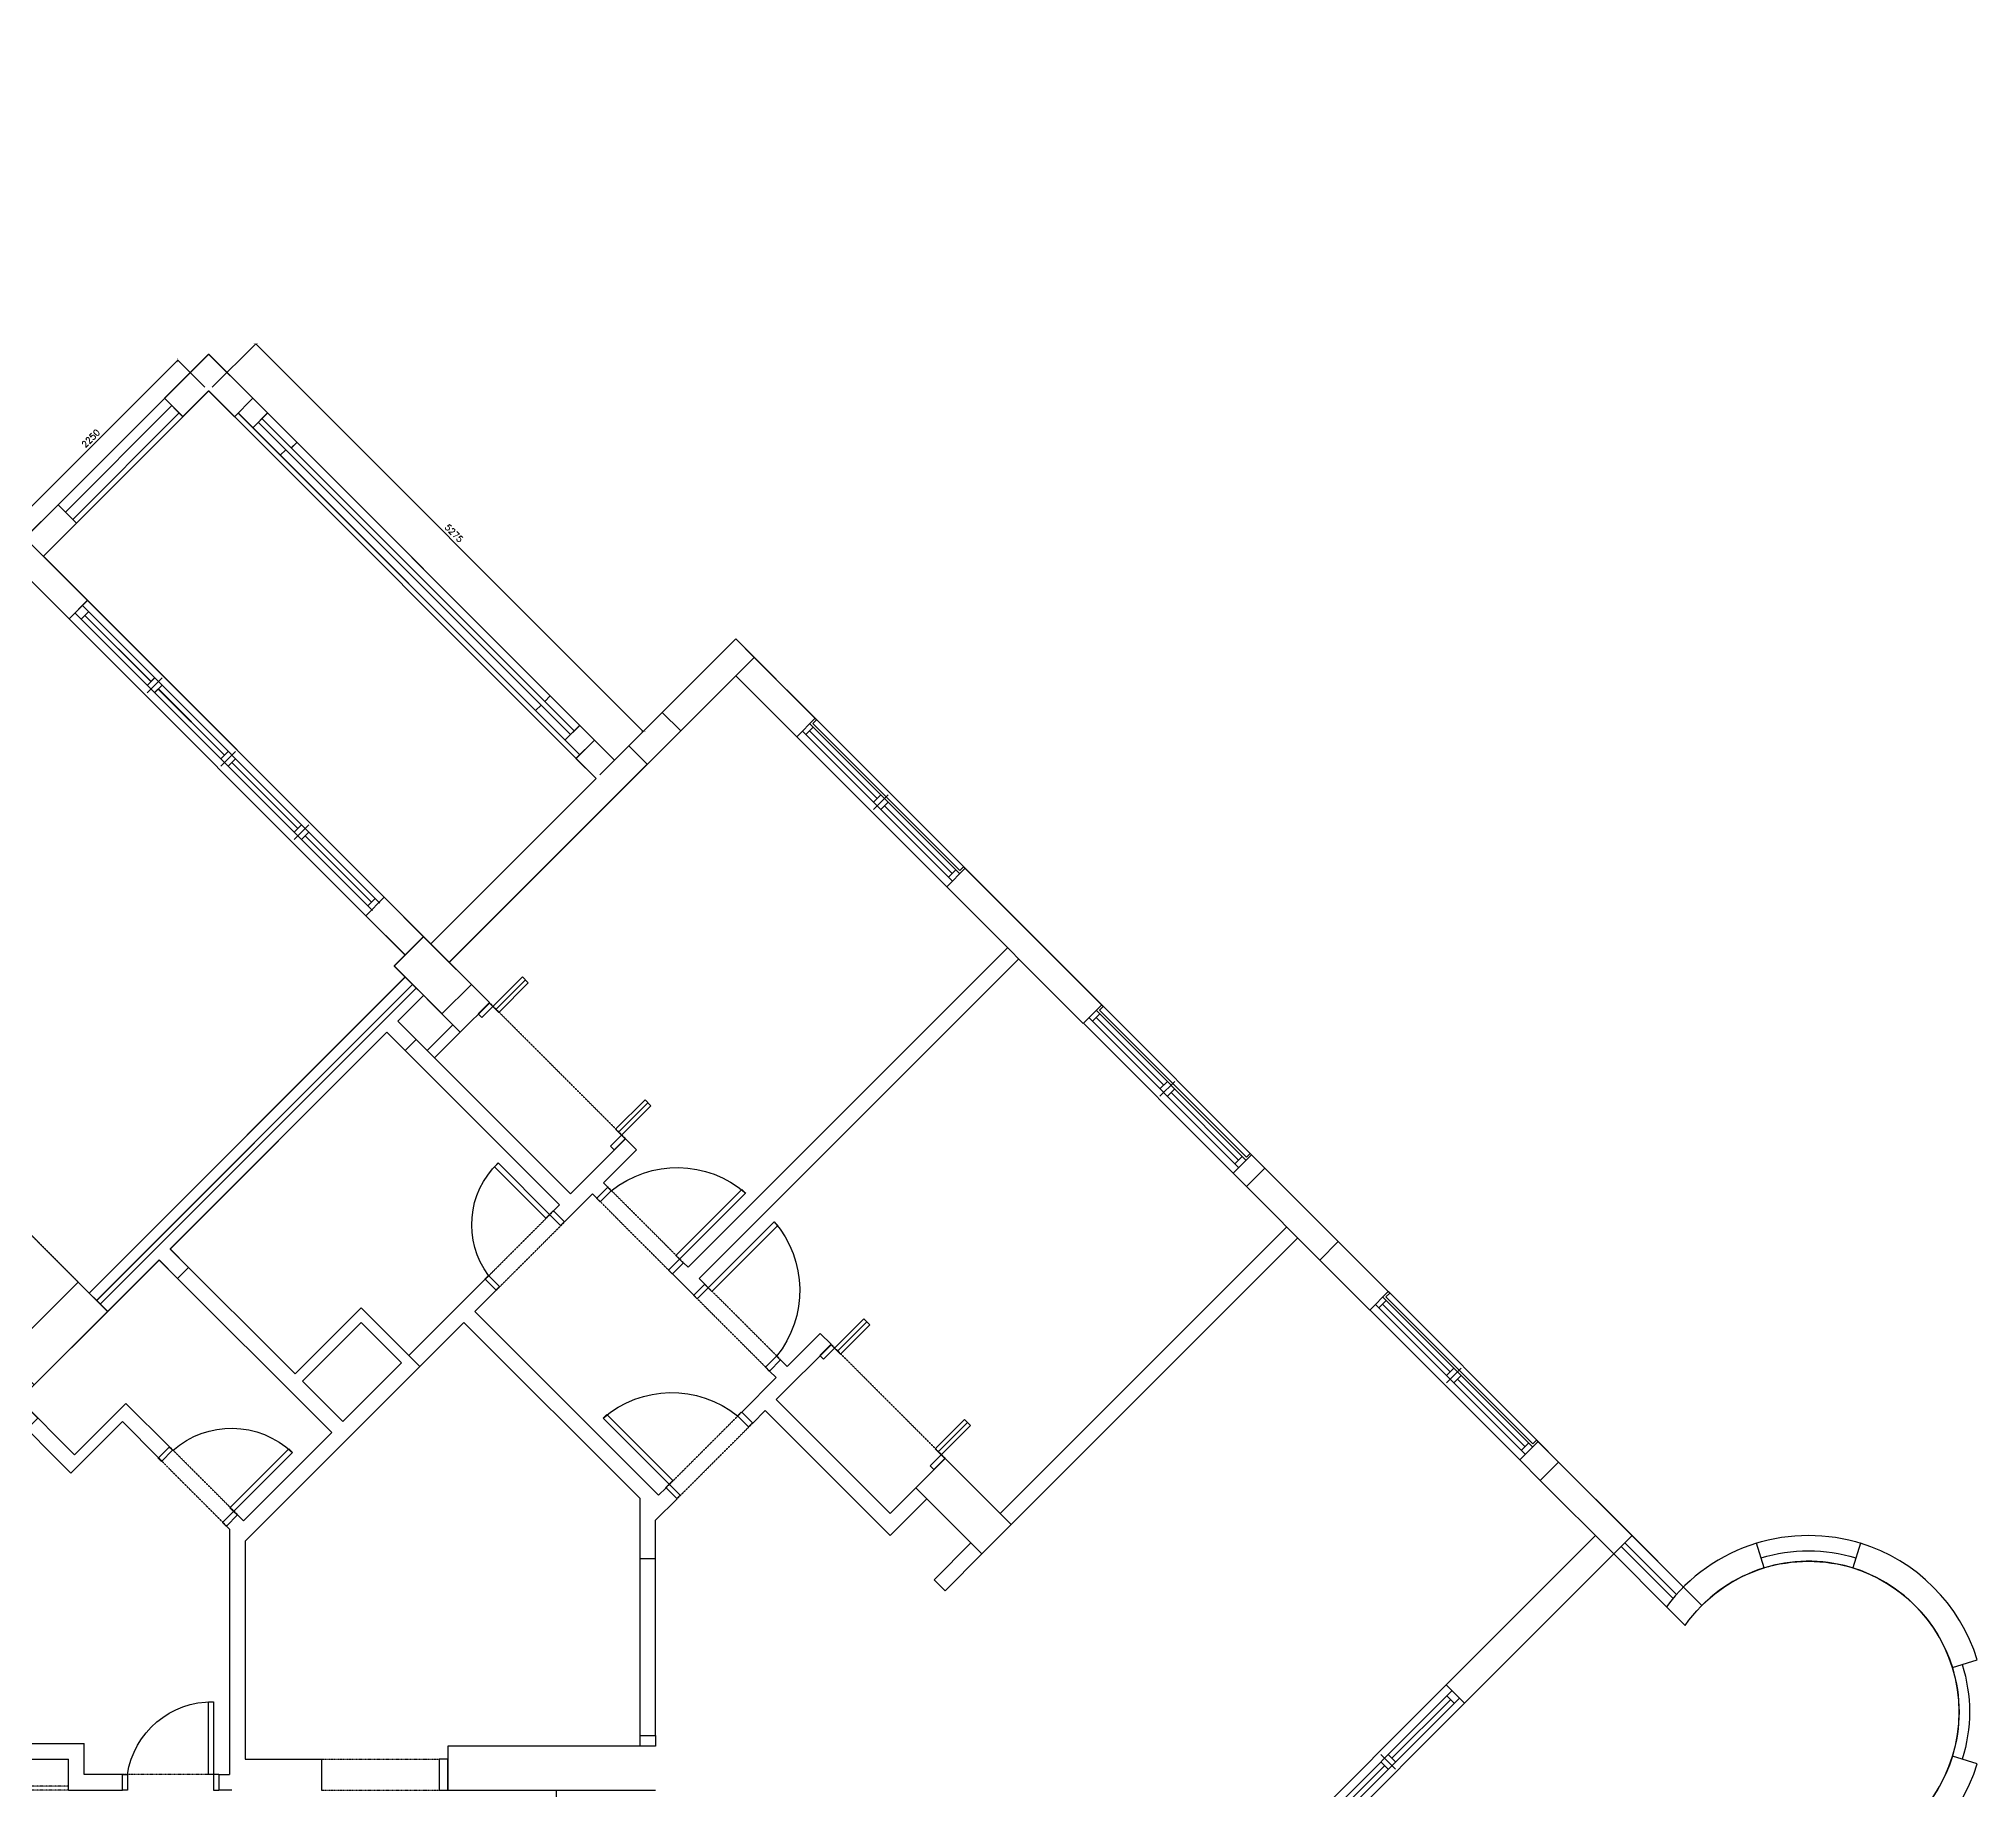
# Model space of a CAD drawing. Header units: millimetres. Extents: x 186805 to 449048, y 2167 to 51540.
# Drawn here: x 304957 to 323614, y 23132 to 39983 of the extents above; entities that cross this region are included whole.
import ezdxf

# ---------------------------------------------------------------- set-up
doc = ezdxf.new("R2010")
doc.units = ezdxf.units.MM
doc.linetypes.add('HIDDEN2', pattern=[0.1875, 0.125, -0.0625])
doc.layers.get('0').update_dxf_attribs({"linetype": 'CONTINUOUS'})
doc.layers.get('Defpoints').update_dxf_attribs({"linetype": 'CONTINUOUS'})
doc.layers.add('0-60x60-C', color=3, linetype='CONTINUOUS', lineweight=13)
doc.layers.add('LINE 1 P1', color=1, linetype='CONTINUOUS', lineweight=13)
for name, color, linetype in [('A-ABOV', 1, 'HIDDEN2'), ('A-ABOVE DOOR', 1, 'HIDDEN2'), ('A-CONC-BLDG', 6, 'CONTINUOUS'), ('a-door', 4, 'CONTINUOUS'), ('A-FLORRAIL', 92, 'CONTINUOUS'), ('a-proj', 40, 'CONTINUOUS'), ('a-wall', 140, 'CONTINUOUS'), ('A-WIND', 4, 'CONTINUOUS'), ('ALAN', 6, 'CONTINUOUS')]:
    doc.layers.add(name, color=color, linetype=linetype)
doc.styles.add('T 30 neal', font='romans.shx', dxfattribs={"height": 60})
doc.dimstyles.new('30 neal', dxfattribs={"dimtxt": 60, "dimasz": 30, "dimexe": 0.1, "dimexo": 50, "dimgap": 30, "dimtad": 1, "dimdec": 0, "dimzin": 0, "dimdsep": 46, "dimtxsty": 'T 30 neal', "dimblk": 'ARCHTICK', "dimcen": 0.09, "dimclrd": 256, "dimclre": 256, "dimclrt": 2, "dimadec": 0, "dimazin": 0, "dimtfac": 1, "dimtdec": 0, "dimtofl": 0, "dimtmove": 2, "dimatfit": 3, "dimfxl": 1, "dimtolj": 1, "dimtzin": 0, "dimlwd": -1, "dimlwe": -1, "dimarcsym": 2})

# ---------------------------------------------------------------- blocks, each defined once
blk = doc.blocks.new('A$C7C4A1575')
at = {"layer": 'A-ABOV', "color": 8}
blk.add_line((74838, 23511), (71179, 19852), dxfattribs=at)
at = {"layer": 'A-ABOVE DOOR', "color": 8, "linetype": 'Continuous'}
for p, q in [((88181, 27563), (86243, 29500)), ((86067, 29323), (88004, 27386)), ((88713, 25221), (87270, 23778)), ((87447, 23601), (88889, 25044)), ((85954, 22464), (84512, 21021)), ((84689, 20844), (86131, 22287)), ((74749, 17129), (77606, 19986)), ((77783, 19809), (74926, 16952)), ((83196, 19707), (81753, 18264)), ((81930, 18087), (83373, 19530))]:
    blk.add_line(p, q, dxfattribs=at)
at = {"layer": 'A-ABOVE DOOR', "color": 8}
for p, q in [((74745, 28400), (73997, 28400)), ((74745, 28360), (73997, 28360)), ((77180, 28400), (78310, 28400)), ((76195, 28250), (75265, 28250)), ((77180, 28100), (78310, 28100)), ((76266, 25859), (75609, 25201)), ((76266, 25859), (75609, 25201)), ((75715, 25095), (76372, 25752)), ((75715, 25095), (76372, 25752)), ((81329, 24869), (80601, 25597)), ((80495, 25491), (81223, 24762)), ((82086, 24112), (83182, 25208)), ((80763, 23638), (81492, 24367)), ((81598, 24260), (80869, 23532)), ((78861, 23589), (79519, 22931)), ((79413, 22825), (78755, 23483)), ((80558, 23433), (79830, 22705)), ((80664, 23327), (79936, 22599)), ((78798, 20824), (80106, 22132))]:
    blk.add_line(p, q, dxfattribs=at)
at = {"layer": 'A-CONC-BLDG', "color": 8}
for points in [[(91917, 29033), (91990, 29272, -0.248358), (93115, 28147), (92876, 28074, 0.248358)], [(92876, 27221), (93115, 27147, -0.248358), (91990, 26023), (91917, 26262, 0.248358)], [(90124, 26635), (90303, 26814, 0.166551), (91064, 26262), (90990, 26023, -0.159959)]]:
    blk.add_lwpolyline(points, format="xyb", close=True, dxfattribs=at)
blk.add_lwpolyline([(80395, 27975), (78395, 27975), (78395, 28400), (80395, 28400)], dxfattribs=at)
for points in [[(83535, 26127), (83818, 25844), (83182, 25208), (82899, 25491)], [(89086, 25243), (88909, 25420), (89616, 26127), (89793, 25950)], [(75121, 23794), (74838, 23511), (74131, 24218), (74414, 24501)], [(86258, 22415), (86081, 22592), (86788, 23299), (86965, 23122)], [(78161, 20188), (77878, 20470), (78515, 21107), (78798, 20824)], [(80459, 18031), (80636, 18208), (81343, 17501), (81166, 17324)], [(74325, 16351), (74148, 16528), (74749, 17129), (74926, 16952)], [(76093, 14937), (75845, 15185), (75669, 15008), (76093, 14584), (76517, 15008), (76340, 15185)]]:
    blk.add_lwpolyline(points, close=True, dxfattribs=at)
at = {"layer": 'a-door', "color": 8}
blk.add_line((76141, 28400), (76191, 28400), dxfattribs=at)
at = {"layer": 'a-door', "color": 8, "lineweight": -3}
for p, q in [((83036, 25279), (83072, 25314)), ((83425, 24890), (83036, 25279)), ((83072, 25314), (83178, 25208)), ((83178, 25208), (83142, 25173)), ((83086, 25116), (83142, 25173)), ((83369, 24833), (83086, 25116)), ((83114, 25144), (83397, 24861)), ((83369, 24833), (83425, 24890)), ((82011, 24253), (81976, 24218)), ((81976, 24218), (82082, 24112)), ((82117, 24147), (82011, 24253)), ((82082, 24112), (82117, 24147)), ((82117, 24147), (82174, 24204)), ((82400, 23864), (82117, 24147)), ((82145, 24176), (82428, 23893)), ((82456, 23921), (82174, 24204)), ((82400, 23864), (82456, 23921)), ((79960, 22203), (79996, 22238)), ((80066, 22097), (79960, 22203)), ((79996, 22238), (80102, 22132)), ((80066, 22097), (80010, 22040)), ((80293, 21757), (80010, 22040)), ((80038, 22068), (80321, 21786)), ((80102, 22132), (80066, 22097)), ((80349, 21814), (80066, 22097)), ((80349, 21814), (80293, 21757)), ((78723, 20965), (78688, 20930)), ((78688, 20930), (78794, 20824)), ((79112, 20576), (78723, 20965)), ((78885, 20916), (78829, 20859)), ((79168, 20633), (78885, 20916)), ((78794, 20824), (78829, 20859)), ((78857, 20888), (79140, 20605)), ((79168, 20633), (79112, 20576))]:
    blk.add_line(p, q, dxfattribs=at)
at = {"layer": 'a-door', "color": 8}
for points in [[(75261, 28250), (75311, 28250), (75311, 28400), (75261, 28400)], [(76141, 28250), (76091, 28250), (76091, 27550), (76141, 27550), (76141, 28400)], [(76191, 28250), (76141, 28250)], [(76262, 25859), (76227, 25823), (76899, 25151)], [(76368, 25752), (76333, 25717)], [(76899, 25151), (76863, 25116), (76297, 25682), (76333, 25717)], [(80526, 25455), (80632, 25562), (80597, 25597)], [(80526, 25455), (79890, 24819), (79925, 24784), (80561, 25420)], [(80491, 25491), (80561, 25420)], [(75711, 25095), (75746, 25130), (75640, 25236), (75605, 25201)], [(81219, 24762), (81184, 24798), (81290, 24904), (81325, 24869)], [(81594, 24260), (81558, 24225), (81452, 24331), (81488, 24367)], [(78751, 23483), (78786, 23447), (78893, 23553), (78857, 23589)], [(80901, 23567), (80795, 23674), (80759, 23638)], [(80865, 23532), (80936, 23603)], [(80901, 23567), (81537, 22931), (81572, 22966), (80936, 23603)], [(80625, 23292), (80519, 23398), (80554, 23433)], [(80625, 23292), (81261, 22655), (81226, 22620), (80590, 23256), (80660, 23327)], [(79409, 22825), (79373, 22860), (79479, 22966), (79515, 22931)], [(79932, 22599), (79967, 22634), (79861, 22740), (79826, 22705)]]:
    blk.add_lwpolyline(points, dxfattribs=at)
blk.add_lwpolyline([(79373, 22860), (78878, 22365), (78843, 22401), (79338, 22896)], close=True, dxfattribs=at)
for centre, radius, start, end in [((76123, 28371), 821, 188.4777, 271.2355), ((76311, 25771), 854, 228.6296, 313.4792), ((80549, 25585), 1011, 229.2496, 308.872), ((80771, 23591), 1011, 319.2496, 38.872), ((79446, 22959), 821, 143.4777, 226.2355), ((80602, 23421), 1011, 231.128, 310.7504)]:
    blk.add_arc(centre, radius, start, end, dxfattribs=at)
at = {"layer": 'A-FLORRAIL', "color": 8}
for p, q in [((89687, 26056), (90187, 26556)), ((89722, 26021), (90220, 26518)), ((79664, 18437), (76376, 15149)), ((79664, 18155), (79522, 18296)), ((79575, 18243), (76570, 15238)), ((79611, 18208), (76606, 15202)), ((79293, 17960), (79240, 18013)), ((79381, 17872), (79328, 17925)), ((75739, 15079), (74714, 16104)), ((75810, 15149), (74785, 16175)), ((76835, 15503), (76782, 15556)), ((76941, 15432), (76888, 15485)), ((76659, 15149), (76517, 15291))]:
    blk.add_line(p, q, dxfattribs=at)
at = {"layer": 'a-proj', "color": 8}
for p, q in [((89616, 26127), (90124, 26635)), ((89793, 25950), (90288, 26445))]:
    blk.add_line(p, q, dxfattribs=at)
for radius, start, end in [(1450, 342.8954, 17.1046), (1550, 342.8954, 17.1046), (1550, 252.8954, 287.1046), (1450, 252.3486, 287.6514), (1700, 252.3486, 287.6514)]:
    blk.add_arc((91490, 27647), radius, start, end, dxfattribs=at)
at = {"layer": 'a-wall', "color": 8}
for p, q in [((74745, 28400), (74745, 28100)), ((74745, 28400), (75265, 28400)), ((75265, 28400), (75265, 28250)), ((76195, 28400), (76195, 28250)), ((76315, 28400), (76195, 28400)), ((77180, 28100), (77180, 28400)), ((79442, 28500), (79442, 28400)), ((75265, 28250), (74895, 28250)), ((74895, 28250), (74895, 27950)), ((76195, 28250), (76295, 28250)), ((76295, 25887), (76295, 28250)), ((73995, 28100), (74745, 28100)), ((76445, 26005), (76445, 28100)), ((76445, 28100), (77180, 28100)), ((73495, 27950), (74895, 27950)), ((80245, 27975), (80245, 27875)), ((80245, 27875), (80395, 27875)), ((80245, 27875), (80245, 26175)), ((80395, 27875), (80395, 27975)), ((80395, 27875), (80395, 26175)), ((88004, 27386), (88181, 27562)), ((88181, 27562), (89616, 26127)), ((89440, 25950), (88004, 27386)), ((83182, 26481), (83076, 26375)), ((83429, 26021), (83076, 26375)), ((83535, 26127), (83182, 26481)), ((80395, 26175), (80245, 26175)), ((80245, 26175), (80245, 25595)), ((80395, 26175), (80395, 25803)), ((78550, 23900), (76445, 26005)), ((82651, 25950), (81449, 24748)), ((83005, 25597), (82651, 25950)), ((76295, 25887), (76266, 25859)), ((76266, 25859), (76372, 25752)), ((76372, 25752), (76429, 25809)), ((77277, 24960), (76429, 25809)), ((80395, 25803), (80601, 25597)), ((86576, 23087), (83818, 25844)), ((80245, 25595), (78550, 23900)), ((78656, 23794), (80424, 25562)), ((80495, 25491), (80424, 25562)), ((80601, 25597), (80495, 25491)), ((81555, 24642), (82651, 25738)), ((82651, 25738), (82899, 25491)), ((86470, 22981), (83712, 25738)), ((88711, 25222), (88909, 25420)), ((74767, 25349), (74166, 24748)), ((74767, 25349), (75262, 24854)), ((75609, 25201), (75262, 24854)), ((75715, 25095), (75609, 25201)), ((88888, 25045), (88711, 25222)), ((89086, 25243), (88888, 25045)), ((74802, 25173), (74272, 24642)), ((74802, 25173), (75297, 24678)), ((75297, 24678), (75715, 25095)), ((77277, 24960), (75616, 23299)), ((77383, 24854), (76995, 24466)), ((77949, 24289), (77383, 24854)), ((81329, 24869), (81223, 24762)), ((81449, 24748), (81329, 24869)), ((81555, 24430), (81223, 24762)), ((82086, 24112), (81555, 24642)), ((77560, 23900), (76995, 24466)), ((76924, 24395), (75722, 23193)), ((77560, 23758), (76924, 24395)), ((78126, 24324), (77560, 23758)), ((77949, 24289), (77560, 23900)), ((81555, 24430), (81492, 24367)), ((81492, 24367), (81598, 24260)), ((81661, 24324), (81598, 24260)), ((81980, 24006), (81661, 24324)), ((78755, 23483), (78020, 24218)), ((81980, 24006), (82086, 24112)), ((78091, 20682), (75050, 23723)), ((75616, 23299), (75121, 23794)), ((78656, 23794), (78861, 23589)), ((87269, 23780), (86788, 23299)), ((87446, 23603), (87269, 23780)), ((77984, 20576), (74944, 23617)), ((78055, 20647), (75015, 23688)), ((78861, 23589), (78755, 23483)), ((80558, 23433), (80763, 23638)), ((80869, 23532), (80763, 23638)), ((80869, 23532), (80813, 23476)), ((86965, 23122), (87446, 23603)), ((80558, 23433), (80664, 23327)), ((80707, 23369), (80664, 23327)), ((80707, 23369), (83783, 20294)), ((83889, 20400), (80813, 23476)), ((75722, 23193), (77808, 21107)), ((77808, 21107), (79469, 22768)), ((79413, 22825), (79519, 22931)), ((79469, 22768), (79413, 22825)), ((79519, 22931), (79788, 22662)), ((79575, 22662), (77914, 21001)), ((80106, 22132), (79575, 22662)), ((79788, 22662), (79830, 22705)), ((79830, 22705), (79936, 22599)), ((79936, 22599), (79894, 22556)), ((85954, 22464), (86081, 22592)), ((79894, 22556), (80212, 22238)), ((85954, 22464), (86130, 22288)), ((86130, 22288), (86311, 22468)), ((80212, 22238), (80106, 22132)), ((78197, 21284), (78444, 21036)), ((78267, 21354), (78515, 21107)), ((77914, 21001), (78161, 20753)), ((84511, 21022), (83196, 19707)), ((84688, 20845), (84511, 21022)), ((83373, 19530), (84688, 20845)), ((77984, 20364), (77606, 19986)), ((80636, 18208), (78409, 20435)), ((78161, 20188), (77783, 19809)), ((78197, 20223), (78197, 20223)), ((78232, 20258), (79823, 18667)), ((77606, 19986), (77783, 19809)), ((83196, 19707), (83373, 19530)), ((79823, 18667), (79629, 18473)), ((79629, 18473), (79805, 18296)), ((79805, 18296), (80000, 18490)), ((80000, 18490), (80459, 18031)), ((81166, 17677), (81753, 18264)), ((81753, 18264), (81930, 18087)), ((81930, 18087), (81379, 17536)), ((81343, 17501), (81379, 17536)), ((74502, 16528), (74820, 16210)), ((74643, 16033), (74325, 16351)), ((74820, 16210), (74643, 16033))]:
    blk.add_line(p, q, dxfattribs=at)
blk.add_lwpolyline([(78310, 28400), (78395, 28400), (78395, 28100), (78310, 28100)], close=True, dxfattribs=at)
at = {"layer": 'A-WIND', "color": 8}
for p, q in [((88061, 27442), (86123, 29380)), ((88132, 27513), (86194, 29451)), ((86845, 28729), (87410, 28164)), ((87375, 28128), (87446, 28199)), ((87516, 28199), (87375, 28058)), ((87446, 28058), (87516, 28128)), ((87481, 28093), (88047, 27527)), ((88011, 27492), (88082, 27563)), ((87321, 23723), (88764, 25166)), ((87392, 23652), (88834, 25095)), ((88764, 25095), (88113, 24444)), ((88728, 25130), (88799, 25059)), ((88149, 24338), (88007, 24480)), ((88078, 24480), (88149, 24409)), ((88043, 24374), (87392, 23723)), ((88007, 24409), (88078, 24338)), ((87357, 23758), (87427, 23688)), ((84564, 20965), (86006, 22408)), ((84634, 20895), (86077, 22337)), ((86006, 22337), (85356, 21687)), ((85971, 22372), (86041, 22302)), ((85391, 21581), (85249, 21722)), ((85249, 21651), (85320, 21581)), ((85320, 21722), (85391, 21651)), ((85285, 21616), (84634, 20965)), ((84599, 21001), (84670, 20930)), ((77670, 19936), (74806, 17073)), ((77741, 19866), (74877, 17002)), ((77023, 19219), (77659, 19855)), ((77624, 19891), (77695, 19820)), ((81806, 18208), (83248, 19650)), ((83213, 19615), (83284, 19544)), ((81877, 18137), (83319, 19579)), ((83248, 19579), (82598, 18929)), ((77058, 19113), (76917, 19254)), ((76987, 19254), (77058, 19183)), ((76316, 18512), (76952, 19148)), ((76917, 19183), (76987, 19113)), ((82527, 18858), (81877, 18208)), ((82633, 18823), (82492, 18964)), ((82492, 18894), (82562, 18823)), ((82562, 18964), (82633, 18894)), ((76351, 18406), (76210, 18547)), ((76210, 18476), (76280, 18406)), ((76280, 18547), (76351, 18476)), ((75609, 17805), (76245, 18441)), ((81841, 18243), (81912, 18172)), ((74901, 17097), (75538, 17734)), ((75644, 17698), (75503, 17840)), ((75503, 17769), (75573, 17698)), ((75573, 17840), (75644, 17769)), ((74866, 17133), (74937, 17062))]:
    blk.add_line(p, q, dxfattribs=at)
at = {"layer": 'ALAN', "color": 8}
blk.add_lwpolyline([(90465, 28673, -2.414214), (90465, 26622), (88874, 25031), (88839, 25067), (87424, 23652), (87460, 23617), (86116, 22273), (86081, 22309), (84667, 20895), (84702, 20859), (83358, 19516), (83323, 19551), (81909, 18137), (81944, 18102), (81166, 17324), (80000, 18490), (76093, 14584), (60643, 30034)], format="xyb", dxfattribs=at)
blk = doc.blocks.new('A$C32DD6ECA')
at = {"layer": '0-60x60-C', "color": 16, "xscale": 0.04183124983683228, "yscale": 0.04183124983683228, "zscale": 0.04183124983683228, "rotation": 180}
blk.add_blockref('A$C7C4A1575', (4397.08, 2202.64), dxfattribs=at)
blk = doc.blocks.new('A$C01635C6B')
at = {"layer": 'LINE 1 P1'}
for p, q in [((9624, 13171), (9624, 13365)), ((9624, 13365), (9874, 13365)), ((9874, 13365), (9874, 10671)), ((4699, 13171), (9349, 13171)), ((4899, 13171), (4899, 12971)), ((9149, 13096), (4899, 13096)), ((5299, 13171), (5299, 13096)), ((8749, 13171), (8749, 13096)), ((9149, 13171), (9149, 12971)), ((9349, 13171), (9624, 13171)), ((9349, 12921), (9349, 13171)), ((9349, 12971), (4699, 12971)), ((9149, 13046), (4899, 13046)), ((5274, 13046), (5274, 12971)), ((8749, 13046), (8749, 12971)), ((9624, 12921), (9349, 12921)), ((9624, 10671), (9624, 12921)), ((4198, 12571), (4198, 11121)), ((4298, 12571), (4298, 11121)), ((4098, 11121), (4098, 10671)), ((4348, 11121), (4098, 11121)), ((4348, 10671), (4348, 11121)), ((1198, 10671), (0, 10671)), ((0, 10671), (0, 10420)), ((1158, 10671), (798, 10671)), ((1158, 10420), (1158, 10671)), ((1198, 10621), (1198, 10671)), ((2178, 10651), (2178, 10450)), ((4048, 10671), (3198, 10671)), ((3198, 10671), (3198, 10621)), ((5984, 10651), (5984, 10450)), ((6984, 10651), (6984, 10450)), ((7984, 10651), (7984, 10450)), ((9524, 10671), (8989, 10671)), ((8989, 10420), (8989, 10671)), ((9574, 10671), (9574, 10671)), ((10175, 10671), (10175, 10270)), ((1158, 10601), (3198, 10601)), ((1158, 10500), (3198, 10500)), ((3198, 10621), (1198, 10621)), ((1208, 10500), (1208, 10601)), ((2128, 10550), (1208, 10550)), ((2128, 10500), (2128, 10601)), ((2228, 10500), (2228, 10601)), ((3148, 10550), (2228, 10550)), ((3148, 10500), (3148, 10601)), ((8999, 10601), (4949, 10601)), ((8999, 10500), (4949, 10500)), ((5034, 10500), (5034, 10601)), ((5034, 10550), (5934, 10550)), ((5934, 10500), (5934, 10601)), ((6034, 10500), (6034, 10601)), ((6034, 10550), (6934, 10550)), ((6934, 10500), (6934, 10601)), ((7034, 10500), (7034, 10601)), ((7034, 10550), (7934, 10550)), ((7934, 10500), (7934, 10601)), ((8034, 10500), (8034, 10601)), ((8034, 10550), (8934, 10550)), ((8934, 10500), (8934, 10601)), ((173, 5970), (173, 10420)), ((273, 5970), (273, 10420)), ((323, 5970), (323, 10420)), ((423, 5970), (423, 10420)), ((798, 10420), (1158, 10420)), ((3898, 5970), (3898, 10420)), ((4048, 5970), (4048, 10420)), ((4098, 5970), (4098, 10420)), ((4248, 10420), (4248, 5970)), ((9524, 10420), (8989, 10420)), ((9674, 10270), (9674, 5970)), ((9774, 10270), (9774, 5970)), ((9824, 10270), (9824, 5970)), ((9924, 9920), (9924, 10270)), ((10178, 9920), (9924, 9920)), ((10175, 9920), (10175, 9770)), ((9924, 9770), (10179, 9770)), ((9924, 6820), (9924, 9770)), ((10175, 6820), (9924, 6820)), ((10175, 6820), (10175, 6670)), ((9924, 6670), (9924, 5970)), ((10175, 6670), (9924, 6670)), ((2123, 5970), (573, 5970)), ((573, 5820), (1973, 5820)), ((1973, 5220), (1973, 5820)), ((2123, 5220), (2123, 5970)), ((3098, 5970), (2123, 5970)), ((3098, 5970), (2123, 5970)), ((3798, 5970), (3098, 5970)), ((3098, 5820), (3098, 5970)), ((3098, 5820), (3748, 5820)), ((9524, 5970), (4348, 5970)), ((2123, 5220), (1973, 5220)), ((1973, 3820), (1973, 5220)), ((2123, 5220), (2123, 3820)), ((3898, 5120), (3898, 5020)), ((4048, 5020), (4048, 5120)), ((4098, 5120), (4098, 5020)), ((4248, 5120), (4248, 5020)), ((174, 3119), (174, 4970)), ((274, 3219), (274, 4970)), ((324, 3269), (324, 4970)), ((424, 3369), (424, 4970)), ((3898, 5020), (4048, 5020)), ((3898, 3990), (3898, 5020)), ((4098, 5020), (4248, 5020)), ((4248, 5020), (4248, 3990)), ((9674, 4970), (9674, 3470)), ((9774, 4970), (9774, 3608)), ((9824, 3629), (9824, 4970)), ((9924, 4970), (9924, 4770)), ((10175, 4770), (9924, 4770)), ((10175, 4770), (10175, 4620)), ((9924, 4620), (9924, 3671)), ((10175, 4620), (9924, 4620)), ((3898, 3219), (3898, 3990)), ((4048, 3990), (3898, 3990)), ((4048, 3990), (4048, 569)), ((4248, 3990), (4098, 3990)), ((4098, 3990), (4098, 569)), ((4248, 3990), (4248, 3470)), ((1973, 3820), (1973, 3219)), ((2123, 3820), (1973, 3820)), ((2123, 3219), (2123, 3820)), ((9774, 3608), (11064, 2319)), ((11100, 2354), (9824, 3629)), ((11312, 2283), (9924, 3671)), ((1973, 3369), (424, 3369)), ((5599, 3470), (4248, 3470)), ((5599, 3470), (5599, 3319)), ((7074, 3470), (5599, 3470)), ((7003, 3470), (7003, 2669)), ((7574, 3470), (7003, 3470)), ((7574, 3470), (7574, 3319)), ((9474, 3470), (7574, 3470)), ((9474, 3470), (9474, 3319)), ((9674, 3470), (9474, 3470)), ((274, 3219), (1074, 3219)), ((1973, 3269), (324, 3269)), ((1074, 1369), (1074, 3219)), ((1124, 1369), (1124, 3219)), ((1124, 3219), (1973, 3219)), ((2123, 3219), (2203, 3219)), ((2123, 3219), (3133, 3219)), ((2194, 3219), (3134, 3219)), ((2203, 3119), (2203, 3219)), ((3134, 3119), (3134, 3219)), ((3899, 3219), (3134, 3219)), ((4248, 3319), (4248, 769)), ((4248, 3319), (5149, 3319)), ((5149, 3319), (5149, 2469)), ((5299, 3319), (5599, 3319)), ((5299, 3319), (5299, 2619)), ((5559, 2619), (5559, 3319)), ((5599, 2619), (5599, 3319)), ((7574, 3319), (7153, 3319)), ((7153, 2669), (7153, 3319)), ((9474, 3319), (7574, 3319)), ((9922, 3319), (9474, 3319)), ((10993, 2248), (9922, 3319)), ((174, 3119), (974, 3119)), ((974, 1369), (974, 3119)), ((1224, 1369), (1224, 3119)), ((1224, 3119), (2203, 3119)), ((3134, 3119), (2194, 3119)), ((3134, 3119), (3898, 3119)), ((3898, 3119), (3898, 769)), ((5299, 2619), (5599, 2619)), ((5599, 2619), (5599, 2319)), ((7003, 2669), (7153, 2669)), ((7003, 2669), (7003, 1669)), ((7153, 2669), (7153, 1669)), ((5149, 2469), (5449, 2469)), ((5449, 2469), (5449, 2319)), ((5449, 2319), (5599, 2319)), ((5449, 2319), (5449, 1389)), ((5599, 1389), (5599, 2319)), ((11170, 2425), (9515, 769)), ((11312, 2283), (9598, 569)), ((7003, 1669), (7153, 1669)), ((7003, 1069), (7003, 1669)), ((7153, 1669), (7153, 769)), ((706, 1369), (973, 1369)), ((706, 1369), (706, 1269)), ((1123, 1369), (1073, 1369)), ((2023, 1369), (1223, 1369)), ((2023, 1369), (2023, 769)), ((5449, 769), (5449, 1389)), ((5449, 1389), (5599, 1389)), ((5599, 1389), (5599, 1069)), ((703, 1269), (1923, 1269)), ((1923, 1269), (1923, 769)), ((5449, 1069), (5736, 1069)), ((5736, 869), (5736, 1069)), ((6866, 1069), (5736, 1069)), ((6866, 1069), (7153, 1069)), ((6866, 869), (6866, 1069)), ((706, 769), (4048, 769)), ((706, 769), (706, 569)), ((4098, 769), (5449, 769)), ((5649, 869), (5649, 569)), ((5736, 869), (5649, 869)), ((5736, 869), (6866, 869)), ((6866, 869), (6953, 869)), ((6953, 869), (6953, 569)), ((7153, 769), (9515, 769)), ((4048, 569), (706, 569)), ((5649, 569), (4098, 569)), ((6974, 569), (5649, 569)), ((9598, 569), (6953, 569))]:
    blk.add_line(p, q, dxfattribs=at)
at = {"layer": 'LINE 1 P1', "linetype": 'Continuous'}
for p, q in [((3198, 10671), (1158, 10671)), ((8989, 10671), (4949, 10671)), ((1158, 10420), (3198, 10420)), ((4949, 10420), (8989, 10420))]:
    blk.add_line(p, q, dxfattribs=at)
at = {"layer": 'LINE 1 P1', "lineweight": -3}
for p, q in [((1973, 5170), (1973, 5220)), ((1973, 5220), (2123, 5220)), ((2123, 5170), (1973, 5170)), ((2123, 5170), (2100, 5137)), ((2100, 5137), (2504, 4843)), ((2123, 5220), (2123, 5170)), ((2528, 4876), (2123, 5170)), ((2504, 4843), (2528, 4876)), ((2100, 4550), (2504, 4843)), ((2528, 4811), (2123, 4517)), ((2504, 4843), (2528, 4811)), ((2123, 4517), (2100, 4550)), ((2123, 4522), (2100, 4490)), ((2100, 4490), (2504, 4196)), ((2528, 4228), (2123, 4522)), ((2100, 3902), (2504, 4196)), ((2528, 4163), (2123, 3870)), ((2504, 4196), (2528, 4228)), ((2504, 4196), (2528, 4163)), ((1973, 3870), (1973, 3820)), ((2123, 3870), (1973, 3870)), ((1973, 3820), (2123, 3820)), ((2123, 3870), (2100, 3902)), ((2123, 3820), (2123, 3870))]:
    blk.add_line(p, q, dxfattribs=at)
at = {"layer": 'LINE 1 P1'}
for points in [[(4348, 12921), (4348, 12571), (4098, 12571), (4098, 13171), (4699, 13171), (4699, 12921)], [(3198, 10671), (3198, 10420), (4048, 10420), (4048, 10671)], [(4098, 10671), (4098, 10420), (4949, 10420), (4949, 10671)], [(173, 5970), (573, 5970), (573, 4970), (173, 4970)], [(3748, 5970), (3748, 5120), (4048, 5120), (4048, 5970)], [(4098, 5970), (4398, 5970), (4398, 5120), (4098, 5120)], [(9924, 5970), (9524, 5970), (9524, 4970), (9924, 4970)], [(4098, 4040), (3298, 4040), (3298, 4090), (4098, 4090)], [(2253, 3119), (2253, 2319), (2303, 2319), (2303, 3119)], [(5449, 1439), (4643, 1439), (4643, 1489), (5449, 1489)]]:
    blk.add_lwpolyline(points, close=True, dxfattribs=at)
for points in [[(3, 10420), (798, 10420), (798, 10671), (0, 10671)], [(10175, 10671), (9524, 10671), (9524, 10270), (10176, 10270)], [(3898, 5020), (3898, 4970), (4248, 4970), (4248, 5020)], [(3898, 3990), (3898, 4040), (4248, 4040), (4248, 3990)], [(2203, 3119), (2253, 3119), (2253, 3219), (2203, 3219)], [(3133, 3119), (3083, 3119), (3083, 3219), (3133, 3219)], [(5449, 2319), (5449, 2269), (5599, 2269), (5599, 2319)], [(5449, 1389), (5449, 1439), (5599, 1439), (5599, 1389)]]:
    blk.add_lwpolyline(points, dxfattribs=at)
at = {"layer": 'LINE 1 P1', "lineweight": -3}
for points in [[(5786, 1069), (5794, 1041), (6581, 1748), (6553, 1776)], [(5786, 869), (5736, 869), (5736, 1069), (5786, 1069)], [(5786, 979), (5821, 979), (5821, 1029), (5786, 1029)], [(6824, 979), (6809, 979), (6809, 1029), (6824, 1029)], [(6824, 869), (6874, 869), (6874, 1069), (6824, 1069)]]:
    blk.add_lwpolyline(points, close=True, dxfattribs=at)
at = {"layer": 'LINE 1 P1'}
for centre, radius, start, end in [((4218, 4057), 920, 97.4826, 181.112), ((2177, 3229), 913, 274.784, 353.1072), ((5558, 1358), 918, 96.8167, 174.9015)]:
    blk.add_arc(centre, radius, start, end, dxfattribs=at)
at = {"layer": 'LINE 1 P1', "lineweight": -3}
blk.add_arc((5751, 1073), 1073, 359.8063, 40.9827, dxfattribs=at)
blk = doc.blocks.new('_ArchTick')
at = {"color": 0, "linetype": 'ByBlock', "const_width": 0.15}
blk.add_lwpolyline([(-0.5, -0.5), (0.5, 0.5)], dxfattribs=at)
blk = doc.blocks.new('*D341')
at = {"transparency": 16777216}
for p, q in [((306295, 36892), (304704, 35301)), ((306556, 36630), (306295, 36892)), ((304965, 35039), (304704, 35301))]:
    blk.add_line(p, q, dxfattribs=at)
at = {"layer": 'Defpoints', "color": 0, "linetype": 'ByBlock', "transparency": 16777216}
for p in [(306592, 36595), (304704, 35301), (305001, 35004)]:
    blk.add_point(p, dxfattribs=at)
at = {"linetype": 'ByBlock', "transparency": 16777216, "xscale": 30, "yscale": 30, "zscale": 30}
for p, rotation in [((306295, 36892), 45.00000000001838), ((304704, 35301), 225.0000000000183)]:
    blk.add_blockref('_ArchTick', p, dxfattribs=dict(at, rotation=rotation))
at = {"color": 2, "linetype": 'ByBlock', "transparency": 16777216, "insert": (305457, 36139), "char_height": 60, "attachment_point": 5, "rotation": 45, "style": 'T 30 neal'}
blk.add_mtext('\\A1;2250', dxfattribs=at)
blk = doc.blocks.new('*D342')
at = {"transparency": 16777216}
for p, q in [((306627, 36630), (307045, 37048)), ((307045, 37048), (310775, 33318)), ((310357, 32900), (310775, 33318))]:
    blk.add_line(p, q, dxfattribs=at)
at = {"layer": 'Defpoints', "color": 0, "linetype": 'ByBlock', "transparency": 16777216}
for p in [(306592, 36595), (310775, 33318), (310322, 32865)]:
    blk.add_point(p, dxfattribs=at)
at = {"linetype": 'ByBlock', "transparency": 16777216, "xscale": 30, "yscale": 30, "zscale": 30}
for p, rotation in [((307045, 37048), 134.9999999999896), ((310775, 33318), 314.9999999999897)]:
    blk.add_blockref('_ArchTick', p, dxfattribs=dict(at, rotation=rotation))
at = {"color": 2, "linetype": 'ByBlock', "transparency": 16777216, "insert": (308953, 35226), "char_height": 60, "attachment_point": 5, "rotation": 315, "style": 'T 30 neal'}
blk.add_mtext('\\A1;5275', dxfattribs=at)

msp = doc.modelspace()

# ---------------------------------------------------------------- linework, layer by layer
at = {"linetype": 'ByBlock'}
msp.add_lwpolyline([(306591.8, 36595), (305000.8, 35004), (308730.8, 31274), (310321.7, 32865)], close=True, dxfattribs=at)

# ---------------------------------------------------------------- block references
at = {"linetype": 'ByBlock', "xscale": 0.999860634786382, "yscale": 0.999860634786382, "zscale": 0.999860634786382, "rotation": 315.0000000000398}
msp.add_blockref('A$C01635C6B', (294382.2, 30534.3), dxfattribs=at)
at = {"layer": '0-60x60-C', "color": 16, "xscale": -23.90557308239969, "yscale": 23.90557308239969, "zscale": 23.90557308239969}
msp.add_blockref('A$C32DD6ECA', (335613.6, -1123), dxfattribs=at)

# ---------------------------------------------------------------- dimensions: what is measured, and where the dimension line sits
at = {"linetype": 'ByBlock'}
for p2, distance, picture, middle in [((310321.7, 32865), 641.1, '*D342', (308952.5, 35225.8)), ((305000.8, 35004), -419.6, '*D341', (305457.1, 36138.6))]:
    dim = msp.add_aligned_dim(p1=(306591.8, 36595), p2=p2, distance=distance, dimstyle='30 neal', dxfattribs=at)
    dim.commit()
    dim.dimension.update_dxf_attribs({"geometry": picture, "text_midpoint": middle})

doc.saveas('drawing.dxf')
